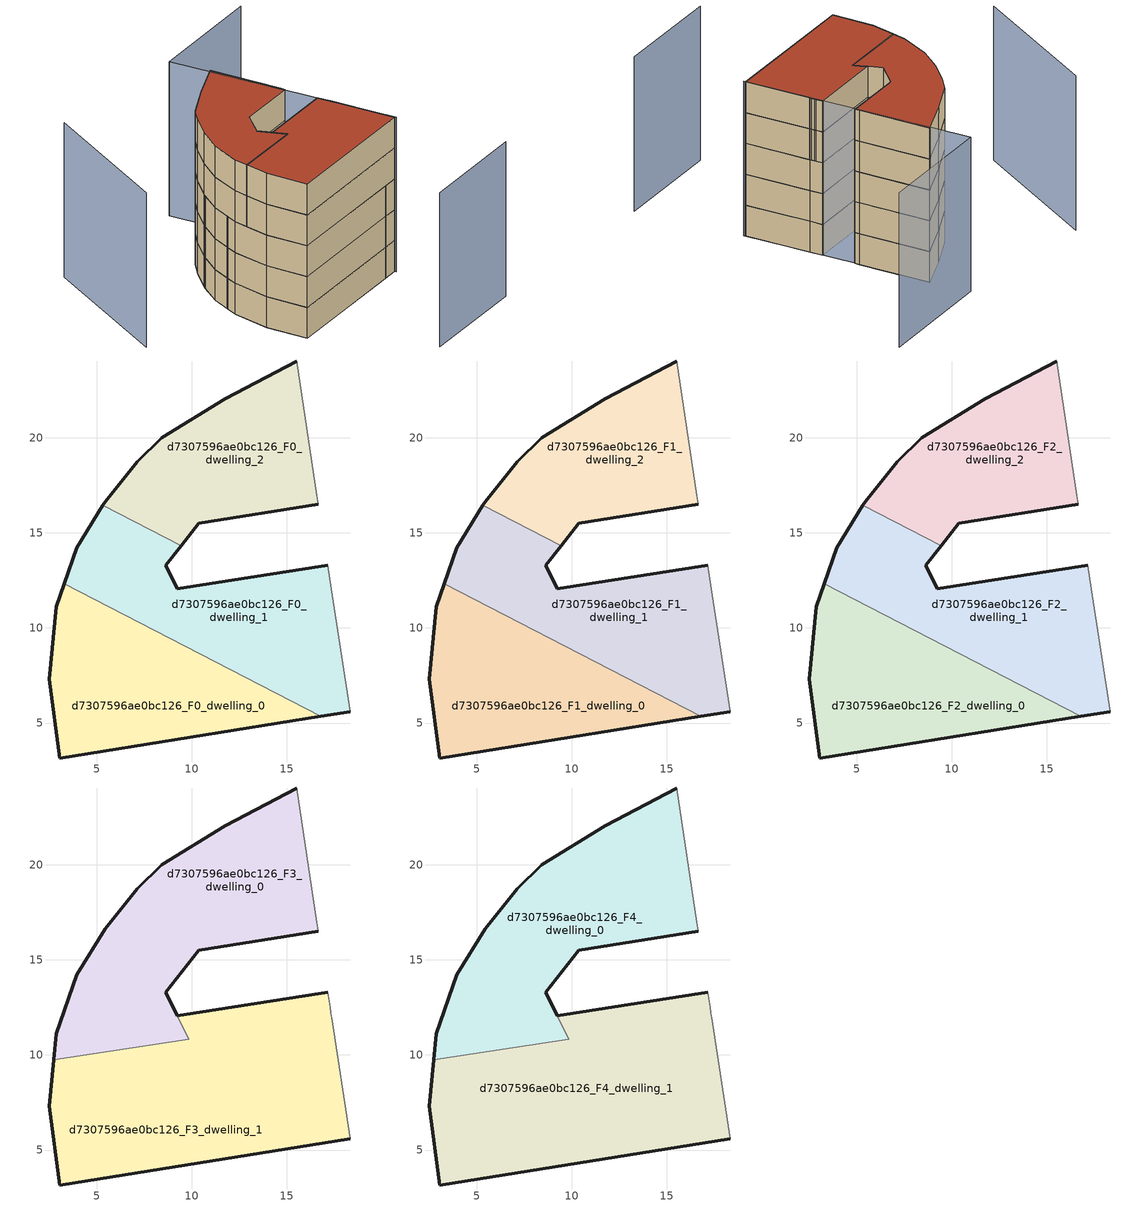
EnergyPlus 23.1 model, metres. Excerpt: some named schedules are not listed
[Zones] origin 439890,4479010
d7307596ae0bc126_F0_dwelling_0
 floor ground (EU_floor_Construction): 16.77,5.36 3.29,12.33 2.87,11.11 2.51,7.31 3.04,3.16 z0
 wall outside (EU_wall_Construction): 16.77,5.36 3.04,3.16 2.51,7.31 2.87,11.11 3.29,12.33 z0:3
 wall to d7307596ae0bc126_F0_dwelling_1 (EU_wall_Construction): 3.29,12.33 16.77,5.36 z0:3
d7307596ae0bc126_F0_dwelling_1
 floor ground (EU_floor_Construction): 18.32,5.6 17.34,12.06 17.15,13.31 9.23,12.07 8.62,13.3 9.43,14.33 5.32,16.45 3.95,14.22 3.29,12.33 16.77,5.36 z0
 wall outside (EU_wall_Construction): 18.32,5.6 16.77,5.36 / 3.29,12.33 3.95,14.22 5.32,16.45 / 9.43,14.33 8.62,13.3 9.23,12.07 17.15,13.31 z0:3
 wall adiabatic (EU_wall_Construction): 17.15,13.31 17.34,12.06 18.32,5.6 z0:3
 wall to d7307596ae0bc126_F0_dwelling_2 (EU_wall_Construction): 5.32,16.45 9.43,14.33 z0:3
d7307596ae0bc126_F0_dwelling_2
 floor ground (EU_floor_Construction): 16.65,16.51 16.58,16.97 15.52,24.04 11.77,22.05 8.43,20.01 7.14,18.74 5.44,16.65 5.32,16.45 9.43,14.33 10.37,15.5 z0
 wall outside (EU_wall_Construction): 5.32,16.45 5.44,16.65 7.14,18.74 8.43,20.01 11.77,22.05 15.52,24.04 / 16.65,16.51 10.37,15.5 9.43,14.33 z0:3
 wall adiabatic (EU_wall_Construction): 15.52,24.04 16.58,16.97 16.65,16.51 z0:3
d7307596ae0bc126_F1_dwelling_0
 floor to d7307596ae0bc126_F0_dwelling_0 (EU_floor_Construction): 16.77,5.36 3.29,12.33 2.87,11.11 2.51,7.31 3.04,3.16 z3
 wall outside (EU_wall_Construction): 16.77,5.36 3.04,3.16 2.51,7.31 2.87,11.11 3.29,12.33 z3:6
 wall to d7307596ae0bc126_F1_dwelling_1 (EU_wall_Construction): 3.29,12.33 16.77,5.36 z3:6
d7307596ae0bc126_F1_dwelling_1
 floor to d7307596ae0bc126_F0_dwelling_1 (EU_floor_Construction): 18.32,5.6 17.34,12.06 17.15,13.31 9.23,12.07 8.62,13.3 9.43,14.33 5.32,16.45 3.95,14.22 3.29,12.33 16.77,5.36 z3
 wall outside (EU_wall_Construction): 18.32,5.6 16.77,5.36 / 3.29,12.33 3.95,14.22 5.32,16.45 / 9.43,14.33 8.62,13.3 9.23,12.07 17.15,13.31 z3:6
 wall adiabatic (EU_wall_Construction): 17.15,13.31 17.34,12.06 18.32,5.6 z3:6
 wall to d7307596ae0bc126_F1_dwelling_2 (EU_wall_Construction): 5.32,16.45 9.43,14.33 z3:6
d7307596ae0bc126_F1_dwelling_2
 floor to d7307596ae0bc126_F0_dwelling_2 (EU_floor_Construction): 16.65,16.51 16.58,16.97 15.52,24.04 11.77,22.05 8.43,20.01 7.14,18.74 5.44,16.65 5.32,16.45 9.43,14.33 10.37,15.5 z3
 wall outside (EU_wall_Construction): 5.32,16.45 5.44,16.65 7.14,18.74 8.43,20.01 11.77,22.05 15.52,24.04 / 16.65,16.51 10.37,15.5 9.43,14.33 z3:6
 wall adiabatic (EU_wall_Construction): 15.52,24.04 16.58,16.97 16.65,16.51 z3:6
d7307596ae0bc126_F2_dwelling_0
 floor to d7307596ae0bc126_F1_dwelling_0 (EU_floor_Construction): 16.77,5.36 3.29,12.33 2.87,11.11 2.51,7.31 3.04,3.16 z6
 wall outside (EU_wall_Construction): 16.77,5.36 3.04,3.16 2.51,7.31 2.87,11.11 3.29,12.33 z6:9
 wall to d7307596ae0bc126_F2_dwelling_1 (EU_wall_Construction): 3.29,12.33 16.77,5.36 z6:9
d7307596ae0bc126_F2_dwelling_1
 floor to d7307596ae0bc126_F1_dwelling_1 (EU_floor_Construction): 18.32,5.6 17.34,12.06 17.15,13.31 9.23,12.07 8.62,13.3 9.43,14.33 5.32,16.45 3.95,14.22 3.29,12.33 16.77,5.36 z6
 wall outside (EU_wall_Construction): 18.32,5.6 16.77,5.36 / 3.29,12.33 3.95,14.22 5.32,16.45 / 9.43,14.33 8.62,13.3 9.23,12.07 17.15,13.31 z6:9
 wall adiabatic (EU_wall_Construction): 17.15,13.31 17.34,12.06 18.32,5.6 z6:9
 wall to d7307596ae0bc126_F2_dwelling_2 (EU_wall_Construction): 5.32,16.45 9.43,14.33 z6:9
d7307596ae0bc126_F2_dwelling_2
 floor to d7307596ae0bc126_F1_dwelling_2 (EU_floor_Construction): 16.65,16.51 16.58,16.97 15.52,24.04 11.77,22.05 8.43,20.01 7.14,18.74 5.44,16.65 5.32,16.45 9.43,14.33 10.37,15.5 z6
 wall outside (EU_wall_Construction): 5.32,16.45 5.44,16.65 7.14,18.74 8.43,20.01 11.77,22.05 15.52,24.04 / 16.65,16.51 10.37,15.5 9.43,14.33 z6:9
 wall adiabatic (EU_wall_Construction): 15.52,24.04 16.58,16.97 16.65,16.51 z6:9
d7307596ae0bc126_F3_dwelling_0
 floor to d7307596ae0bc126_F2_dwelling_2 (EU_floor_Construction): 16.65,16.51 16.58,16.97 15.52,24.04 11.77,22.05 8.43,20.01 7.14,18.74 5.44,16.65 5.32,16.45 9.43,14.33 10.37,15.5 z9
 floor to d7307596ae0bc126_F2_dwelling_0 (EU_floor_Construction): 7.03,10.39 3.29,12.33 2.87,11.11 2.74,9.74 z9
 floor to d7307596ae0bc126_F2_dwelling_1 (EU_floor_Construction): 9.85,10.82 8.62,13.3 9.43,14.33 5.32,16.45 3.95,14.22 3.29,12.33 7.03,10.39 z9
 wall outside (EU_wall_Construction): 2.74,9.74 2.87,11.11 3.95,14.22 5.44,16.65 7.14,18.74 8.43,20.01 11.77,22.05 15.52,24.04 / 16.65,16.51 10.37,15.5 8.62,13.3 9.22,12.08 z9:12
 wall adiabatic (EU_wall_Construction): 15.52,24.04 16.58,16.97 16.65,16.51 z9:12
 wall to d7307596ae0bc126_F3_dwelling_1 (EU_wall_Construction): 9.23,12.07 9.85,10.82 2.74,9.74 z9:12
d7307596ae0bc126_F3_dwelling_1
 floor to d7307596ae0bc126_F2_dwelling_0 (EU_floor_Construction): 16.77,5.36 7.03,10.39 2.74,9.74 2.51,7.31 3.04,3.16 z9
 floor to d7307596ae0bc126_F2_dwelling_1 (EU_floor_Construction): 18.32,5.6 17.36,11.96 17.34,12.06 17.15,13.31 9.23,12.07 9.85,10.82 7.03,10.39 16.77,5.36 z9
 wall outside (EU_wall_Construction): 9.23,12.07 17.15,13.31 / 18.32,5.6 3.04,3.16 2.51,7.31 2.74,9.74 z9:12
 wall adiabatic (EU_wall_Construction): 17.15,13.31 17.25,12.66 17.27,12.5 17.32,12.23 17.34,12.06 17.36,11.96 18.32,5.6 z9:12
d7307596ae0bc126_F4_dwelling_0
 floor to d7307596ae0bc126_F3_dwelling_0 (EU_floor_Construction): 16.65,16.51 16.58,16.97 15.52,24.04 11.77,22.05 8.43,20.01 7.14,18.74 5.44,16.65 3.95,14.22 2.87,11.11 2.74,9.74 9.85,10.82 8.62,13.3 10.37,15.5 z12
 wall outside (EU_wall_Construction): 2.74,9.74 2.87,11.11 3.95,14.22 5.44,16.65 7.14,18.74 8.43,20.01 11.77,22.05 15.52,24.04 / 16.65,16.51 10.37,15.5 8.62,13.3 9.22,12.08 z12:15
 wall adiabatic (EU_wall_Construction): 15.52,24.04 16.58,16.97 16.65,16.51 z12:15
 wall to d7307596ae0bc126_F4_dwelling_1 (EU_wall_Construction): 9.23,12.07 9.85,10.82 2.74,9.74 z12:15
 roof outside (EU_roof_Construction): 15.52,24.04 16.58,16.97 16.65,16.51 10.37,15.5 8.62,13.3 9.85,10.82 2.74,9.74 2.87,11.11 3.95,14.22 5.44,16.65 7.14,18.74 8.43,20.01 11.77,22.05 z15
d7307596ae0bc126_F4_dwelling_1
 floor to d7307596ae0bc126_F3_dwelling_1 (EU_floor_Construction): 18.32,5.6 17.36,11.96 17.34,12.06 17.32,12.23 17.27,12.5 17.25,12.66 17.15,13.31 9.23,12.07 9.85,10.82 2.74,9.74 2.51,7.31 3.04,3.16 z12
 wall outside (EU_wall_Construction): 9.23,12.07 17.15,13.31 / 18.32,5.6 3.04,3.16 2.51,7.31 2.74,9.74 z12:15
 wall adiabatic (EU_wall_Construction): 17.15,13.31 17.25,12.66 17.27,12.5 17.32,12.23 17.34,12.06 17.36,11.96 18.32,5.6 z12:15
 roof outside (EU_roof_Construction): 17.15,13.31 17.25,12.66 17.27,12.5 17.32,12.23 17.34,12.06 17.36,11.96 18.32,5.6 3.04,3.16 2.51,7.31 2.74,9.74 9.85,10.82 9.23,12.07 z15
shading: 8.92,-6.94 20.5,-5.12 / 18.35,5.44 14.66,27.93 / 14.66,27.93 27.28,30 / -0.66,27.46 -7.1,13.11 z0:15
[Building]
EU S2 Campaign: North Axis=0; Terrain=City; Solar Distribution=FullExterior
[Site:Location]
Madrid: Latitude=40.5; Longitude=-3.5; Time Zone=1; Elevation=609
[SizingPeriod:WeatherFileDays]
AnnualSizingPeriod: Begin Month=1; Begin Day of Month=1; End Month=12; End Day of Month=31; Day of Week for Start Day=Monday; Use Weather File Daylight Saving Period=No; Use Weather File Rain and Snow Indicators=No
[MATERIAL]
EU_InternalMass_Material: Roughness=MediumRough; Thickness=0.1; Conductivity=1; Density=1800; Specific Heat=900; Thermal Absorptance=0.9; Solar Absorptance=0.7; Visible Absorptance=0.7
[MATERIAL:NOMASS] Roughness=MediumRough; Thermal Absorptance=0.9; Solar Absorptance=0.7; Visible Absorptance=0.7
Name | Thermal Resistance
EU_wall_NoMass | 0.459673
EU_roof_NoMass | 0.495815
EU_floor_NoMass | 0.788942
[CONSTRUCTION]
EU_wall_Construction: EU_wall_NoMass
EU_roof_Construction: EU_roof_NoMass
EU_floor_Construction: EU_floor_NoMass
EU_InternalMass_Construction: EU_InternalMass_Material
[ZONE] Type=1; Multiplier=1; Ceiling Height=autocalculate; Floor Area=autocalculate; Part of Total Floor Area=Yes
Name | Volume
d7307596ae0bc126_F0_dwelling_0; d7307596ae0bc126_F1_dwelling_0; d7307596ae0bc126_F2_dwelling_0 | 198.55
d7307596ae0bc126_F3_dwelling_0; d7307596ae0bc126_F4_dwelling_0 | 266.262
d7307596ae0bc126_F0_dwelling_1; d7307596ae0bc126_F1_dwelling_1; d7307596ae0bc126_F2_dwelling_1 | 220.486
d7307596ae0bc126_F3_dwelling_1; d7307596ae0bc126_F4_dwelling_1 | 329.396
d7307596ae0bc126_F0_dwelling_2; d7307596ae0bc126_F1_dwelling_2; d7307596ae0bc126_F2_dwelling_2 | 176.63
[INTERNALMASS] Construction=EU_InternalMass_Construction
Name | Zone or ZoneList | Surface Area
d7307596ae0bc126_F0_dwelling_0_EU_InternalMass | d7307596ae0bc126_F0_dwelling_0 | 66.1834
d7307596ae0bc126_F0_dwelling_1_EU_InternalMass | d7307596ae0bc126_F0_dwelling_1 | 73.4978
d7307596ae0bc126_F0_dwelling_2_EU_InternalMass | d7307596ae0bc126_F0_dwelling_2 | 58.8766
d7307596ae0bc126_F1_dwelling_0_EU_InternalMass | d7307596ae0bc126_F1_dwelling_0 | 66.1834
d7307596ae0bc126_F1_dwelling_1_EU_InternalMass | d7307596ae0bc126_F1_dwelling_1 | 73.4978
d7307596ae0bc126_F1_dwelling_2_EU_InternalMass | d7307596ae0bc126_F1_dwelling_2 | 58.8766
d7307596ae0bc126_F2_dwelling_0_EU_InternalMass | d7307596ae0bc126_F2_dwelling_0 | 66.1834
d7307596ae0bc126_F2_dwelling_1_EU_InternalMass | d7307596ae0bc126_F2_dwelling_1 | 73.4978
d7307596ae0bc126_F2_dwelling_2_EU_InternalMass | d7307596ae0bc126_F2_dwelling_2 | 58.8766
d7307596ae0bc126_F3_dwelling_0_EU_InternalMass | d7307596ae0bc126_F3_dwelling_0 | 88.7563
d7307596ae0bc126_F3_dwelling_1_EU_InternalMass | d7307596ae0bc126_F3_dwelling_1 | 109.8
d7307596ae0bc126_F4_dwelling_0_EU_InternalMass | d7307596ae0bc126_F4_dwelling_0 | 88.7563
d7307596ae0bc126_F4_dwelling_1_EU_InternalMass | d7307596ae0bc126_F4_dwelling_1 | 109.8
[OTHEREQUIPMENT] Fuel Type=Electricity; Design Level Calculation Method=Watts/Area; Power per Zone Floor Area=1; Fraction Latent=0; Fraction Radiant=0; Fraction Lost=0; Carbon Dioxide Generation Rate=0; EndUse Subcategory=EU_Step8_InternalGains
Name | Zone or ZoneList or Space or SpaceList | Schedule
EU_Step8_InternalGain_d7307596ae0bc126_F0_dwelling_0_f000 | d7307596ae0bc126_F0_dwelling_0 | EU_Step8_GainSchedule_d7307596ae0bc126_F0_dwelling_0_f000
EU_Step8_InternalGain_d7307596ae0bc126_F0_dwelling_1_f000 | d7307596ae0bc126_F0_dwelling_1 | EU_Step8_GainSchedule_d7307596ae0bc126_F0_dwelling_1_f000
EU_Step8_InternalGain_d7307596ae0bc126_F0_dwelling_2_f000 | d7307596ae0bc126_F0_dwelling_2 | EU_Step8_GainSchedule_d7307596ae0bc126_F0_dwelling_2_f000
EU_Step8_InternalGain_d7307596ae0bc126_F1_dwelling_0_f000 | d7307596ae0bc126_F1_dwelling_0 | EU_Step8_GainSchedule_d7307596ae0bc126_F1_dwelling_0_f000
EU_Step8_InternalGain_d7307596ae0bc126_F1_dwelling_1_f000 | d7307596ae0bc126_F1_dwelling_1 | EU_Step8_GainSchedule_d7307596ae0bc126_F1_dwelling_1_f000
EU_Step8_InternalGain_d7307596ae0bc126_F1_dwelling_2_f000 | d7307596ae0bc126_F1_dwelling_2 | EU_Step8_GainSchedule_d7307596ae0bc126_F1_dwelling_2_f000
EU_Step8_InternalGain_d7307596ae0bc126_F2_dwelling_0_f000 | d7307596ae0bc126_F2_dwelling_0 | EU_Step8_GainSchedule_d7307596ae0bc126_F2_dwelling_0_f000
EU_Step8_InternalGain_d7307596ae0bc126_F2_dwelling_1_f000 | d7307596ae0bc126_F2_dwelling_1 | EU_Step8_GainSchedule_d7307596ae0bc126_F2_dwelling_1_f000
EU_Step8_InternalGain_d7307596ae0bc126_F2_dwelling_2_f000 | d7307596ae0bc126_F2_dwelling_2 | EU_Step8_GainSchedule_d7307596ae0bc126_F2_dwelling_2_f000
EU_Step8_InternalGain_d7307596ae0bc126_F3_dwelling_0_f000 | d7307596ae0bc126_F3_dwelling_0 | EU_Step8_GainSchedule_d7307596ae0bc126_F3_dwelling_0_f000
EU_Step8_InternalGain_d7307596ae0bc126_F3_dwelling_1_f000 | d7307596ae0bc126_F3_dwelling_1 | EU_Step8_GainSchedule_d7307596ae0bc126_F3_dwelling_1_f000
EU_Step8_InternalGain_d7307596ae0bc126_F4_dwelling_0_f000 | d7307596ae0bc126_F4_dwelling_0 | EU_Step8_GainSchedule_d7307596ae0bc126_F4_dwelling_0_f000
EU_Step8_InternalGain_d7307596ae0bc126_F4_dwelling_1_f000 | d7307596ae0bc126_F4_dwelling_1 | EU_Step8_GainSchedule_d7307596ae0bc126_F4_dwelling_1_f000
[ZONEVENTILATION:DESIGNFLOWRATE] Schedule=EU_AlwaysOn; Design Flow Rate Calculation Method=AirChanges/Hour; Air Changes per Hour=0.719161; Ventilation Type=Natural; Fan Pressure Rise=0; Fan Total Efficiency=1; Constant Term Coefficient=1; Temperature Term Coefficient=0; Velocity Term Coefficient=0; Velocity Squared Term Coefficient=0; Minimum Indoor Temperature=-100; Maximum Indoor Temperature=100; Delta Temperature=-100; Minimum Outdoor Temperature=-100; Maximum Outdoor Temperature=100; Maximum Wind Speed=40
Name | Zone or ZoneList or Space or SpaceList
EU_ConstantAir_d7307596ae0bc126_F0_dwelling_0 | d7307596ae0bc126_F0_dwelling_0
EU_ConstantAir_d7307596ae0bc126_F0_dwelling_1 | d7307596ae0bc126_F0_dwelling_1
EU_ConstantAir_d7307596ae0bc126_F0_dwelling_2 | d7307596ae0bc126_F0_dwelling_2
EU_ConstantAir_d7307596ae0bc126_F1_dwelling_0 | d7307596ae0bc126_F1_dwelling_0
EU_ConstantAir_d7307596ae0bc126_F1_dwelling_1 | d7307596ae0bc126_F1_dwelling_1
EU_ConstantAir_d7307596ae0bc126_F1_dwelling_2 | d7307596ae0bc126_F1_dwelling_2
EU_ConstantAir_d7307596ae0bc126_F2_dwelling_0 | d7307596ae0bc126_F2_dwelling_0
EU_ConstantAir_d7307596ae0bc126_F2_dwelling_1 | d7307596ae0bc126_F2_dwelling_1
EU_ConstantAir_d7307596ae0bc126_F2_dwelling_2 | d7307596ae0bc126_F2_dwelling_2
EU_ConstantAir_d7307596ae0bc126_F3_dwelling_0 | d7307596ae0bc126_F3_dwelling_0
EU_ConstantAir_d7307596ae0bc126_F3_dwelling_1 | d7307596ae0bc126_F3_dwelling_1
EU_ConstantAir_d7307596ae0bc126_F4_dwelling_0 | d7307596ae0bc126_F4_dwelling_0
EU_ConstantAir_d7307596ae0bc126_F4_dwelling_1 | d7307596ae0bc126_F4_dwelling_1
[HVACTEMPLATE:THERMOSTAT] Constant Heating Setpoint=20; Constant Cooling Setpoint=50
EU_HeatOnly_d7307596ae0bc126_F0_dwelling_0; EU_HeatOnly_d7307596ae0bc126_F0_dwelling_1; EU_HeatOnly_d7307596ae0bc126_F0_dwelling_2; EU_HeatOnly_d7307596ae0bc126_F1_dwelling_0; EU_HeatOnly_d7307596ae0bc126_F1_dwelling_1; EU_HeatOnly_d7307596ae0bc126_F1_dwelling_2; EU_HeatOnly_d7307596ae0bc126_F2_dwelling_0; EU_HeatOnly_d7307596ae0bc126_F2_dwelling_1; EU_HeatOnly_d7307596ae0bc126_F2_dwelling_2; EU_HeatOnly_d7307596ae0bc126_F3_dwelling_0; EU_HeatOnly_d7307596ae0bc126_F3_dwelling_1; EU_HeatOnly_d7307596ae0bc126_F4_dwelling_0; EU_HeatOnly_d7307596ae0bc126_F4_dwelling_1
[HVACTEMPLATE:ZONE:IDEALLOADSAIRSYSTEM] System Availability Schedule=EU_AlwaysOn; Maximum Heating Supply Air Temperature=50; Minimum Cooling Supply Air Temperature=13; Maximum Heating Supply Air Humidity Ratio=0.0156; Minimum Cooling Supply Air Humidity Ratio=0.0077; Heating Limit=NoLimit; Cooling Limit=NoLimit; Heating Availability Schedule=EU_AlwaysOn; Cooling Availability Schedule=EU_CoolingOff; Dehumidification Control Type=ConstantSensibleHeatRatio; Cooling Sensible Heat Ratio=0.7; Dehumidification Setpoint=60; Humidification Control Type=None; Humidification Setpoint=30; Outdoor Air Method=None; Outdoor Air Flow Rate per Person=0.00944; Outdoor Air Flow Rate per Zone Floor Area=0; Outdoor Air Flow Rate per Zone=0; Demand Controlled Ventilation Type=None; Outdoor Air Economizer Type=NoEconomizer; Heat Recovery Type=None; Sensible Heat Recovery Effectiveness=0.7; Latent Heat Recovery Effectiveness=0.65
Name | Template Thermostat
d7307596ae0bc126_F0_dwelling_0 | EU_HeatOnly_d7307596ae0bc126_F0_dwelling_0
d7307596ae0bc126_F0_dwelling_1 | EU_HeatOnly_d7307596ae0bc126_F0_dwelling_1
d7307596ae0bc126_F0_dwelling_2 | EU_HeatOnly_d7307596ae0bc126_F0_dwelling_2
d7307596ae0bc126_F1_dwelling_0 | EU_HeatOnly_d7307596ae0bc126_F1_dwelling_0
d7307596ae0bc126_F1_dwelling_1 | EU_HeatOnly_d7307596ae0bc126_F1_dwelling_1
d7307596ae0bc126_F1_dwelling_2 | EU_HeatOnly_d7307596ae0bc126_F1_dwelling_2
d7307596ae0bc126_F2_dwelling_0 | EU_HeatOnly_d7307596ae0bc126_F2_dwelling_0
d7307596ae0bc126_F2_dwelling_1 | EU_HeatOnly_d7307596ae0bc126_F2_dwelling_1
d7307596ae0bc126_F2_dwelling_2 | EU_HeatOnly_d7307596ae0bc126_F2_dwelling_2
d7307596ae0bc126_F3_dwelling_0 | EU_HeatOnly_d7307596ae0bc126_F3_dwelling_0
d7307596ae0bc126_F3_dwelling_1 | EU_HeatOnly_d7307596ae0bc126_F3_dwelling_1
d7307596ae0bc126_F4_dwelling_0 | EU_HeatOnly_d7307596ae0bc126_F4_dwelling_0
d7307596ae0bc126_F4_dwelling_1 | EU_HeatOnly_d7307596ae0bc126_F4_dwelling_1
[SIZING:ZONE] Zone Cooling Design Supply Air Temperature Input Method=SupplyAirTemperature; Zone Cooling Design Supply Air Temperature=13; Zone Heating Design Supply Air Temperature Input Method=SupplyAirTemperature; Zone Heating Design Supply Air Temperature=50; Zone Cooling Design Supply Air Humidity Ratio=0.008; Zone Heating Design Supply Air Humidity Ratio=0.008; Cooling Design Air Flow Method=DesignDay; Cooling Design Air Flow Rate=0; Cooling Minimum Air Flow per Zone Floor Area=0.000762; Cooling Minimum Air Flow=0; Cooling Minimum Air Flow Fraction=0.2; Heating Design Air Flow Method=DesignDay; Heating Design Air Flow Rate=0; Heating Maximum Air Flow per Zone Floor Area=0.002032; Heating Maximum Air Flow=0.141576; Heating Maximum Air Flow Fraction=0.3; Account for Dedicated Outdoor Air System=No; Dedicated Outdoor Air System Control Strategy=NeutralSupplyAir; Dedicated Outdoor Air Low Setpoint Temperature for Design=autosize; Dedicated Outdoor Air High Setpoint Temperature for Design=autosize; Zone Load Sizing Method=Sensible Load Only No Latent Load; Zone Latent Cooling Design Supply Air Humidity Ratio Input Method=HumidityRatioDifference; Zone Cooling Design Supply Air Humidity Ratio Difference=0.005; Zone Latent Heating Design Supply Air Humidity Ratio Input Method=HumidityRatioDifference; Zone Humidification Design Supply Air Humidity Ratio Difference=0.005
d7307596ae0bc126_F0_dwelling_0; d7307596ae0bc126_F0_dwelling_1; d7307596ae0bc126_F0_dwelling_2; d7307596ae0bc126_F1_dwelling_0; d7307596ae0bc126_F1_dwelling_1; d7307596ae0bc126_F1_dwelling_2; d7307596ae0bc126_F2_dwelling_0; d7307596ae0bc126_F2_dwelling_1; d7307596ae0bc126_F2_dwelling_2; d7307596ae0bc126_F3_dwelling_0; d7307596ae0bc126_F3_dwelling_1; d7307596ae0bc126_F4_dwelling_0; d7307596ae0bc126_F4_dwelling_1
[SCHEDULE:FILE] Column Number=1; Rows to Skip at Top=0; Number of Hours of Data=8760; Column Separator=Comma; Interpolate to Timestep=No; Minutes per Item=60; Adjust Schedule for Daylight Savings=Yes
Name | File
EU_Step8_GainSchedule_d7307596ae0bc126_F0_dwelling_0_f000 | ../../schedules/d7307596ae0bc126/d7307596ae0bc126_F0_dwelling_0_f000_gain.csv
EU_Step8_GainSchedule_d7307596ae0bc126_F0_dwelling_1_f000 | ../../schedules/d7307596ae0bc126/d7307596ae0bc126_F0_dwelling_1_f000_gain.csv
EU_Step8_GainSchedule_d7307596ae0bc126_F0_dwelling_2_f000 | ../../schedules/d7307596ae0bc126/d7307596ae0bc126_F0_dwelling_2_f000_gain.csv
EU_Step8_GainSchedule_d7307596ae0bc126_F1_dwelling_0_f000 | ../../schedules/d7307596ae0bc126/d7307596ae0bc126_F1_dwelling_0_f000_gain.csv
